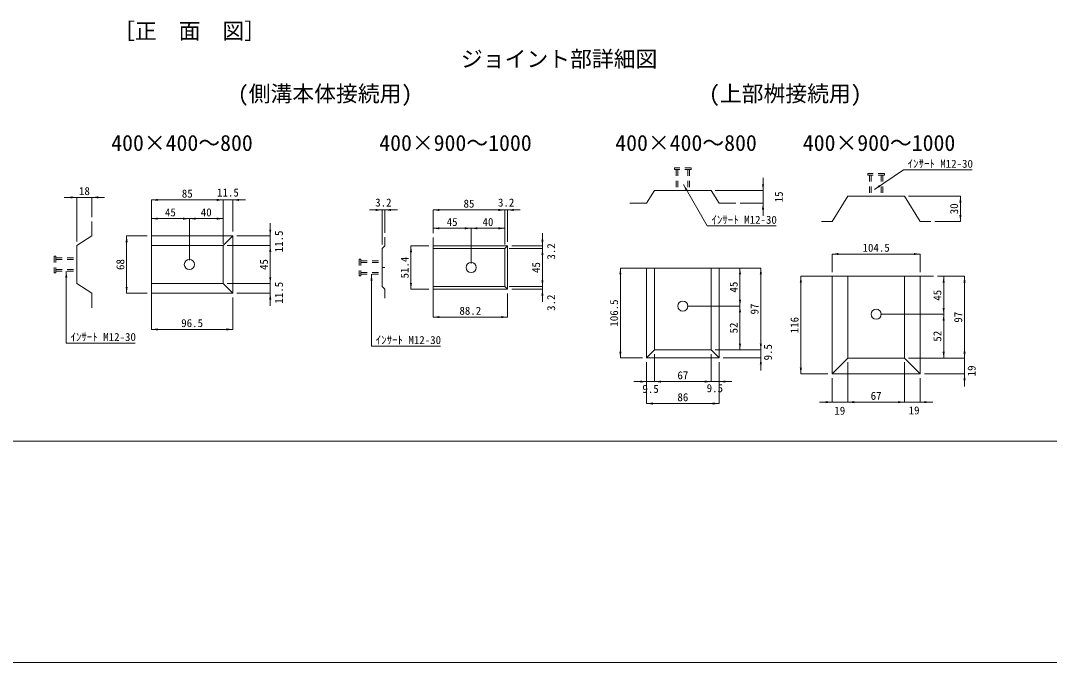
# Model space of a CAD drawing. Units: millimetres, scale not verified, with parts at other scales. Extents: x 63886 to 97934, y 3628 to 26930.
# Drawn here: x 76871 to 80534, y 3628 to 5911 of the extents above; entities that cross this region are included whole.
import ezdxf
from ezdxf.enums import TextEntityAlignment as Align

# ---------------------------------------------------------------- set-up
doc = ezdxf.new("R2010")
doc.units = ezdxf.units.MM
doc.header["$LTSCALE"] = 30
doc.linetypes.add('USER1', pattern=[1.35, 0.75, -0.6])
for name, color, linetype, lineweight in [('0_2', 7, 'Continuous', 13), ('インサート', 3, 'USER1', 5), ('図枠', 7, 'Continuous', 13), ('寸法線', 7, 'Continuous', 9), ('引出線', 4, 'Continuous', 9), ('本体', 2, 'Continuous', 5), ('補助線', 8, 'Continuous', 13)]:
    doc.layers.add(name, color=color, linetype=linetype, lineweight=lineweight)
doc.layers.add('文字', color=7, linetype='Continuous')
doc.styles.add('ＭＳ ゴシック', font='')
doc.styles.get('ＭＳ ゴシック').set_extended_font_data('MS Gothic')

# ---------------------------------------------------------------- blocks, each defined once
blk = doc.blocks.new('filled_arrow')
at = {"color": 0, "linetype": 'Continuous', "lineweight": -2}
blk.add_solid([(7.5, 1.25), (0, 0), (7.5, -1.25)], dxfattribs=at)

msp = doc.modelspace()

# ---------------------------------------------------------------- linework, layer by layer
at = {"layer": '0_2', "color": 1}
msp.add_line((86381.5, 3628.18), (63886.48, 3628.18), dxfattribs=at)
at = {"layer": 'インサート'}
for p, q in [((79258.75, 5387.75), (79198.75, 5387.75)), ((79198.75, 5387.75), (79198.75, 5381.75)), ((79258.75, 5387.75), (79258.75, 5381.75)), ((79258.75, 5381.75), (79198.75, 5381.75)), ((79204.75, 5381.75), (79204.75, 5306.75)), ((79210.75, 5381.75), (79210.75, 5306.75)), ((79246.75, 5381.75), (79246.75, 5306.75)), ((79252.75, 5381.75), (79252.75, 5306.75)), ((79946.77, 5367.78), (79886.77, 5367.78)), ((79886.77, 5367.78), (79886.77, 5361.78)), ((79946.77, 5361.78), (79886.77, 5361.78)), ((79892.77, 5361.78), (79892.77, 5286.78)), ((79898.77, 5361.78), (79898.77, 5286.78)), ((79934.77, 5361.78), (79934.77, 5286.78)), ((79940.77, 5361.78), (79940.77, 5286.78)), ((79946.77, 5367.78), (79946.77, 5361.78)), ((76990.36, 5073.6), (76996.36, 5073.6)), ((76990.36, 5073.6), (76990.36, 5013.6)), ((76996.36, 5073.6), (76996.36, 5013.6)), ((76996.36, 5067.6), (77071.36, 5067.6)), ((76996.36, 5061.6), (77071.36, 5061.6)), ((78076.76, 5062.84), (78082.76, 5062.84)), ((78076.76, 5062.84), (78076.76, 5002.84)), ((78082.76, 5062.84), (78082.76, 5002.84)), ((78082.76, 5056.84), (78157.76, 5056.84)), ((76996.36, 5025.6), (77071.36, 5025.6)), ((76996.36, 5019.6), (77071.36, 5019.6)), ((78082.76, 5050.84), (78157.76, 5050.84)), ((76990.36, 5013.6), (76996.36, 5013.6)), ((78076.76, 5002.84), (78082.76, 5002.84)), ((78082.76, 5014.84), (78157.76, 5014.84)), ((78082.76, 5008.84), (78157.76, 5008.84))]:
    msp.add_line(p, q, dxfattribs=at)
at = {"layer": 'インサート', "linetype": 'Continuous'}
for centre in [(77472.03, 5043.6), (78474.88, 5032.84), (79228.75, 4895.83), (79916.77, 4866.69)]:
    msp.add_circle(centre, 18, dxfattribs=at)
at = {"layer": '図枠', "lineweight": 20}
msp.add_line((75757.74, 4414.85), (85757.74, 4414.85), dxfattribs=at)
at = {"layer": '寸法線'}
for p, q in [((79514.08, 5351.75), (79514.08, 5216.75)), ((77026.36, 5282.43), (77170.36, 5282.43)), ((77071.36, 5126.1), (77071.36, 5282.43)), ((77125.36, 5212.1), (77125.36, 5282.43)), ((79344.25, 5306.75), (79514.08, 5306.75)), ((80032.27, 5286.78), (80216.72, 5286.78)), ((80216.72, 5286.78), (80216.72, 5196.78)), ((77337.03, 5273.43), (77592.03, 5273.43)), ((77337.03, 5183.1), (77337.03, 5273.43)), ((77547.03, 5273.43), (77671.53, 5273.43)), ((77592.03, 5117.1), (77592.03, 5273.43)), ((77592.03, 5117.1), (77592.03, 5273.43)), ((77626.53, 5160.6), (77626.53, 5273.43)), ((78112.76, 5237.77), (78212.36, 5237.77)), ((78157.76, 5115.34), (78157.76, 5237.77)), ((78167.36, 5156.44), (78167.36, 5237.77)), ((78339.88, 5237.77), (78594.88, 5237.77)), ((78339.88, 5154.79), (78339.88, 5237.77)), ((78549.88, 5237.77), (78649.48, 5237.77)), ((78594.88, 5115.34), (78594.88, 5237.77)), ((78594.88, 5115.34), (78594.88, 5237.77)), ((78604.48, 5124.94), (78604.48, 5237.77)), ((79432.75, 5261.75), (79514.08, 5261.75)), ((77337.03, 5206.82), (77472.03, 5206.82)), ((77337.03, 5192.1), (77337.03, 5206.82)), ((77472.03, 5058.6), (77472.03, 5206.82)), ((77472.03, 5206.82), (77592.03, 5206.82)), ((77472.03, 5058.6), (77472.03, 5206.82)), ((77592.03, 5117.1), (77592.03, 5206.82)), ((77759.92, 5066.1), (77759.92, 5190.6)), ((78339.88, 5172.52), (78474.88, 5172.52)), ((78339.88, 5154.79), (78339.88, 5172.52)), ((78474.88, 5047.84), (78474.88, 5172.52)), ((78474.88, 5172.52), (78594.88, 5172.52)), ((78474.88, 5047.84), (78474.88, 5172.52)), ((78594.88, 5115.34), (78594.88, 5172.52)), ((80126.02, 5196.78), (80216.72, 5196.78)), ((77248.71, 4941.6), (77248.71, 5145.6)), ((77322.03, 5145.6), (77248.71, 5145.6)), ((77641.53, 5145.6), (77759.92, 5145.6)), ((78728.87, 5055.34), (78728.87, 5154.94)), ((77607.03, 5111.1), (77759.92, 5111.1)), ((77607.03, 5111.1), (77759.92, 5111.1)), ((77759.92, 5111.1), (77759.92, 4976.1)), ((78260.86, 5109.94), (78260.86, 4955.74)), ((78324.88, 5109.94), (78260.86, 5109.94)), ((78609.88, 5100.34), (78728.87, 5100.34)), ((78609.88, 5100.34), (78728.87, 5100.34)), ((78619.48, 5109.94), (78728.87, 5109.94)), ((78728.87, 5100.34), (78728.87, 4965.34)), ((79760.02, 5080.93), (80073.52, 5080.93)), ((79760.02, 5016.69), (79760.02, 5080.93)), ((80073.52, 5016.69), (80073.52, 5080.93)), ((77759.92, 5021.1), (77759.92, 4896.6)), ((79006.29, 4711.33), (79006.29, 5030.83)), ((79084.75, 5030.83), (79006.29, 5030.83)), ((79372.75, 5030.83), (79506.28, 5030.83)), ((79372.75, 5030.83), (79432.05, 5030.83)), ((79432.05, 5030.83), (79432.05, 4895.83)), ((79506.28, 5030.83), (79506.28, 4739.83)), ((78728.87, 5010.34), (78728.87, 4910.74)), ((79648.64, 4654.44), (79648.64, 5001.69)), ((79735.64, 5001.69), (79648.64, 5001.69)), ((80135.39, 5001.69), (80231.42, 5001.69)), ((80135.39, 5001.69), (80157.19, 5001.69)), ((80157.19, 5001.69), (80157.19, 4866.69)), ((80231.42, 5001.69), (80231.42, 4710.69)), ((77607.03, 4976.1), (77759.92, 4976.1)), ((77607.03, 4976.1), (77759.92, 4976.1)), ((78324.88, 4955.74), (78260.86, 4955.74)), ((78609.88, 4965.34), (78728.87, 4965.34)), ((78609.88, 4965.34), (78728.87, 4965.34)), ((78619.48, 4955.74), (78728.87, 4955.74)), ((77322.03, 4941.6), (77248.71, 4941.6)), ((77337.03, 4926.6), (77337.03, 4812.81)), ((77626.53, 4926.6), (77626.53, 4812.81)), ((77641.53, 4941.6), (77759.92, 4941.6)), ((78339.88, 4940.74), (78339.88, 4856.66)), ((78604.48, 4940.74), (78604.48, 4856.66)), ((79243.75, 4895.83), (79432.05, 4895.83)), ((79243.75, 4895.83), (79432.05, 4895.83)), ((79432.05, 4895.83), (79432.05, 4739.83)), ((78339.88, 4856.66), (78604.48, 4856.66)), ((79931.77, 4866.69), (80157.19, 4866.69)), ((79931.77, 4866.69), (80157.19, 4866.69)), ((80157.19, 4866.69), (80157.19, 4710.69)), ((77337.03, 4812.81), (77626.53, 4812.81)), ((79506.28, 4784.83), (79506.28, 4666.33)), ((79128.25, 4724.83), (79128.25, 4627.17)), ((79128.25, 4724.83), (79128.25, 4627.17)), ((79329.25, 4724.83), (79329.25, 4627.17)), ((79329.25, 4724.83), (79329.25, 4627.17)), ((79344.25, 4739.83), (79506.28, 4739.83)), ((79344.25, 4739.83), (79506.28, 4739.83)), ((79344.25, 4739.83), (79432.05, 4739.83)), ((80231.42, 4755.69), (80231.42, 4609.44)), ((79084.75, 4711.33), (79006.29, 4711.33)), ((79099.75, 4696.33), (79099.75, 4627.17)), ((79099.75, 4696.33), (79099.75, 4549.15)), ((79357.75, 4696.33), (79357.75, 4627.17)), ((79357.75, 4696.33), (79357.75, 4549.15)), ((79372.75, 4711.33), (79506.28, 4711.33)), ((79816.27, 4695.69), (79816.27, 4554.05)), ((79816.27, 4695.69), (79816.27, 4554.05)), ((80017.27, 4695.69), (80017.27, 4554.05)), ((80017.27, 4695.69), (80017.27, 4554.05)), ((80032.27, 4710.69), (80231.42, 4710.69)), ((80032.27, 4710.69), (80231.42, 4710.69)), ((80032.27, 4710.69), (80157.19, 4710.69)), ((79745.02, 4654.44), (79648.64, 4654.44)), ((80088.52, 4654.44), (80231.42, 4654.44)), ((79173.25, 4627.17), (79054.75, 4627.17)), ((79329.25, 4627.17), (79128.25, 4627.17)), ((79284.25, 4627.17), (79402.75, 4627.17)), ((79760.02, 4639.44), (79760.02, 4554.05)), ((80073.52, 4639.44), (80073.52, 4554.05)), ((79099.75, 4549.15), (79357.75, 4549.15)), ((79861.27, 4554.05), (79715.02, 4554.05)), ((80017.27, 4554.05), (79816.27, 4554.05)), ((79972.27, 4554.05), (80118.52, 4554.05))]:
    msp.add_line(p, q, dxfattribs=at)
at = {"layer": '引出線'}
for points in [[(79910.9, 5310.76), (80013.6, 5380.4), (80259.01, 5380.4)], [(79230.72, 5328.02), (79315.6, 5181), (79561, 5181)], [(77033.86, 5019.6), (77033.86, 4764.06), (77279.27, 4764.06)], [(78120.26, 5008.84), (78120.26, 4753.31), (78365.67, 4753.31)]]:
    msp.add_lwpolyline(points, dxfattribs=at)
at = {"layer": '本体', "lineweight": 20}
for p, q in [((79128.25, 5306.75), (79099.75, 5261.75)), ((79128.25, 5306.75), (79329.25, 5306.75)), ((79329.25, 5306.75), (79357.75, 5261.75)), ((79039.75, 5261.75), (79099.75, 5261.75)), ((79357.75, 5261.75), (79417.75, 5261.75)), ((77125.36, 5197.1), (77125.36, 5145.6)), ((77337.03, 5197.1), (77337.03, 4890.1)), ((77071.36, 5111.1), (77125.36, 5145.6)), ((77337.03, 5145.6), (77626.53, 5145.6)), ((77592.03, 5111.1), (77626.53, 5145.6)), ((77626.53, 5145.6), (77626.53, 4941.6)), ((77071.36, 5111.1), (77071.36, 4976.1)), ((77337.03, 5111.1), (77592.03, 5111.1)), ((77592.03, 5111.1), (77592.03, 4976.1)), ((79039.75, 5030.83), (79417.75, 5030.83)), ((79099.75, 5030.83), (79099.75, 4711.33)), ((79128.25, 5030.83), (79128.25, 4739.83)), ((79329.25, 5030.83), (79329.25, 4739.83)), ((79357.75, 5030.83), (79357.75, 4711.33)), ((77071.36, 4976.1), (77125.36, 4941.6)), ((77337.03, 4976.1), (77592.03, 4976.1)), ((77592.03, 4976.1), (77626.53, 4941.6)), ((77125.36, 4941.6), (77125.36, 4890.1)), ((77337.03, 4941.6), (77626.53, 4941.6)), ((79128.25, 4739.83), (79099.75, 4711.33)), ((79329.25, 4739.83), (79128.25, 4739.83)), ((79329.25, 4739.83), (79357.75, 4711.33)), ((79357.75, 4711.33), (79099.75, 4711.33))]:
    msp.add_line(p, q, dxfattribs=at)
at = {"layer": '本体', "lineweight": 13}
for p, q in [((79816.27, 5286.78), (79760.02, 5196.78)), ((79816.27, 5286.78), (80017.27, 5286.78)), ((80017.27, 5286.78), (80073.52, 5196.78)), ((79760.02, 5196.78), (79722.52, 5196.78)), ((80111.02, 5196.78), (80073.52, 5196.78)), ((78167.36, 5141.44), (78167.36, 5109.94)), ((78339.88, 5139.79), (78339.88, 4925.89)), ((78157.76, 5100.34), (78167.36, 5109.94)), ((78157.76, 5100.34), (78157.76, 4965.34)), ((78339.88, 5109.94), (78604.48, 5109.94)), ((78339.88, 5100.34), (78594.88, 5100.34)), ((78594.88, 5100.34), (78604.48, 5109.94)), ((78594.88, 5100.34), (78594.88, 4965.34)), ((78604.48, 5109.94), (78604.48, 4955.74)), ((80120.39, 5001.69), (79713.14, 5001.69)), ((79760.02, 5001.69), (79760.02, 4654.44)), ((79816.27, 5001.69), (79816.27, 4710.69)), ((80017.27, 5001.69), (80017.27, 4710.69)), ((80073.52, 5001.69), (80073.52, 4654.44)), ((78157.76, 4965.34), (78167.36, 4955.74)), ((78167.36, 4955.74), (78167.36, 4924.24)), ((78339.88, 4965.34), (78594.88, 4965.34)), ((78339.88, 4955.74), (78604.48, 4955.74)), ((78594.88, 4965.34), (78604.48, 4955.74)), ((79760.02, 4654.44), (79816.27, 4710.69)), ((79816.27, 4710.69), (80017.27, 4710.69)), ((80017.27, 4710.69), (80073.52, 4654.44)), ((79760.02, 4654.44), (80073.52, 4654.44))]:
    msp.add_line(p, q, dxfattribs=at)
at = {"layer": '補助線'}
msp.add_line((78157.76, 5032.84), (78167.36, 5032.84), dxfattribs=at)

# ---------------------------------------------------------------- block references
at = {"layer": '寸法線', "xscale": 3, "yscale": 3}
for p, rotation in [((79514.08, 5306.75), 90), ((77071.36, 5282.43), 180), ((77592.03, 5273.43), 180), ((77592.03, 5273.43), 180), ((80216.72, 5286.78), 270), ((78157.76, 5237.77), 180), ((78594.88, 5237.77), 180), ((78594.88, 5237.77), 180), ((79514.08, 5261.75), 270), ((77472.03, 5206.82), 180), ((77592.03, 5206.82), 180), ((80216.72, 5196.78), 90), ((77759.92, 5145.6), 90), ((78474.88, 5172.52), 180), ((78594.88, 5172.52), 180), ((77248.71, 5145.6), 270), ((78728.87, 5109.94), 90), ((77759.92, 5111.1), 270), ((77759.92, 5111.1), 270), ((78260.86, 5109.94), 270), ((78728.87, 5100.34), 270), ((78728.87, 5100.34), 270), ((80073.52, 5080.93), 180), ((79006.29, 5030.83), 270), ((79432.05, 5030.83), 270), ((79506.28, 5030.83), 270), ((77759.92, 4976.1), 90), ((77759.92, 4976.1), 90), ((78728.87, 4965.34), 90), ((78728.87, 4965.34), 90), ((79648.64, 5001.69), 270), ((80157.19, 5001.69), 270), ((80231.42, 5001.69), 270), ((77248.71, 4941.6), 90), ((78260.86, 4955.74), 90), ((78728.87, 4955.74), 270), ((77759.92, 4941.6), 270), ((79432.05, 4895.83), 90), ((79432.05, 4895.83), 270), ((80157.19, 4866.69), 90), ((78604.48, 4856.66), 180), ((80157.19, 4866.69), 270), ((77626.53, 4812.81), 180), ((79432.05, 4739.83), 90), ((79506.28, 4739.83), 90), ((79506.28, 4739.83), 90), ((79006.29, 4711.33), 90), ((80157.19, 4710.69), 90), ((80231.42, 4710.69), 90), ((80231.42, 4710.69), 90), ((79506.28, 4711.33), 270), ((79648.64, 4654.44), 90), ((80231.42, 4654.44), 270), ((79099.75, 4627.17), 180), ((79329.25, 4627.17), 180), ((79329.25, 4627.17), 180), ((79357.75, 4549.15), 180), ((79760.02, 4554.05), 180), ((80017.27, 4554.05), 180), ((80017.27, 4554.05), 180)]:
    msp.add_blockref('filled_arrow', p, dxfattribs=dict(at, rotation=rotation))
for p in [(77125.36, 5282.43), (77337.03, 5273.43), (77626.53, 5273.43), (78167.36, 5237.77), (78339.88, 5237.77), (78604.48, 5237.77), (77337.03, 5206.82), (77472.03, 5206.82), (78339.88, 5172.52), (78474.88, 5172.52), (79760.02, 5080.93), (78339.88, 4856.66), (77337.03, 4812.81), (79128.25, 4627.17), (79128.25, 4627.17), (79357.75, 4627.17), (79099.75, 4549.15), (79816.27, 4554.05), (79816.27, 4554.05), (80073.52, 4554.05)]:
    msp.add_blockref('filled_arrow', p, dxfattribs=at)
at = {"layer": '引出線', "xscale": 3, "yscale": 3}
for p, rotation in [((79230.72, 5328.02), 300), ((79910.9, 5310.76), 34.1), ((77033.86, 5019.6), 270), ((78120.26, 5008.84), 270)]:
    msp.add_blockref('filled_arrow', p, dxfattribs=dict(at, rotation=rotation))

# ---------------------------------------------------------------- texts
at = {"layer": '寸法線', "style": 'ＭＳ ゴシック'}
for s, p in [('18', (77098.36, 5304.93)), ('11.5', (77609.28, 5299.68)), ('85', (77464.53, 5295.93)), ('3.2', (78162.56, 5264.02)), ('85', (78467.38, 5260.27)), ('3.2', (78599.68, 5264.02)), ('45', (77404.53, 5229.32)), ('40', (77532.03, 5229.32)), ('45', (78407.38, 5195.02)), ('40', (78534.88, 5195.02)), ('104.5', (79916.77, 5103.43)), ('88.2', (78472.18, 4879.16)), ('96.5', (77481.78, 4835.31)), ('67', (79228.75, 4649.67)), ('9.5', (79113.82, 4601.11)), ('9.5', (79342.65, 4603.72)), ('86', (79228.75, 4571.65)), ('67', (79916.77, 4576.55)), ('19', (79787.27, 4523.62)), ('19', (80051.86, 4524.8))]:
    msp.add_text(s, height=28.48, dxfattribs=at).set_placement(p, align=Align.MIDDLE_CENTER)
for s, p in [('15', (79570.33, 5284.25)), ('30', (80194.22, 5241.78)), ('11.5', (77790.68, 5125.83)), ('3.2', (78759.63, 5090.18)), ('68', (77226.21, 5043.6)), ('45', (77737.42, 5043.6)), ('51.4', (78238.36, 5032.84)), ('45', (78706.37, 5032.84)), ('11.5', (77790.68, 4943.36)), ('45', (79409.55, 4963.33)), ('45', (80134.69, 4934.19)), ('3.2', (78759.63, 4907.71)), ('106.5', (78983.79, 4871.08)), ('97', (79483.78, 4885.33)), ('97', (80208.92, 4856.19)), ('52', (79409.55, 4817.83)), ('116', (79626.14, 4828.07)), ('52', (80134.69, 4788.69)), ('9.5', (79531.54, 4731.52)), ('19', (80256.68, 4665.26))]:
    msp.add_text(s, height=28.48, rotation=90, dxfattribs=at).set_placement(p, align=Align.MIDDLE_CENTER)
at = {"layer": '引出線', "style": 'ＭＳ ゴシック'}
for p in [(80028.6, 5416.4), (79330.6, 5217), (77048.86, 4800.06), (78135.26, 4789.31)]:
    msp.add_text('ｲﾝｻｰﾄ M12-30', height=28.48, dxfattribs=at).set_placement(p, align=Align.TOP_LEFT)
at = {"layer": '文字', "style": 'ＭＳ ゴシック'}
msp.add_text('［正\u3000面\u3000図］', height=56.96, dxfattribs=at).set_placement((77472.65, 5828.6), align=Align.BOTTOM_CENTER)
for s, p in [('ジョイント部詳細図', (78438.73, 5729.32)), ('(側溝本体接続用)', (77644.37, 5606.03)), ('(上部桝接続用)', (79321.59, 5606.03))]:
    msp.add_text(s, height=56.96, dxfattribs=at).set_placement(p, align=Align.BOTTOM_LEFT)
for s, p in [('400×400～800', (77445.72, 5476.28)), ('400×900～1000', (78419.27, 5476.28)), ('400×400～800', (79240.03, 5476.28)), ('400×900～1000', (79927.18, 5476.28))]:
    msp.add_text(s, height=56.96, dxfattribs=at).set_placement(p, align=Align.MIDDLE_CENTER)

doc.saveas('drawing.dxf')
